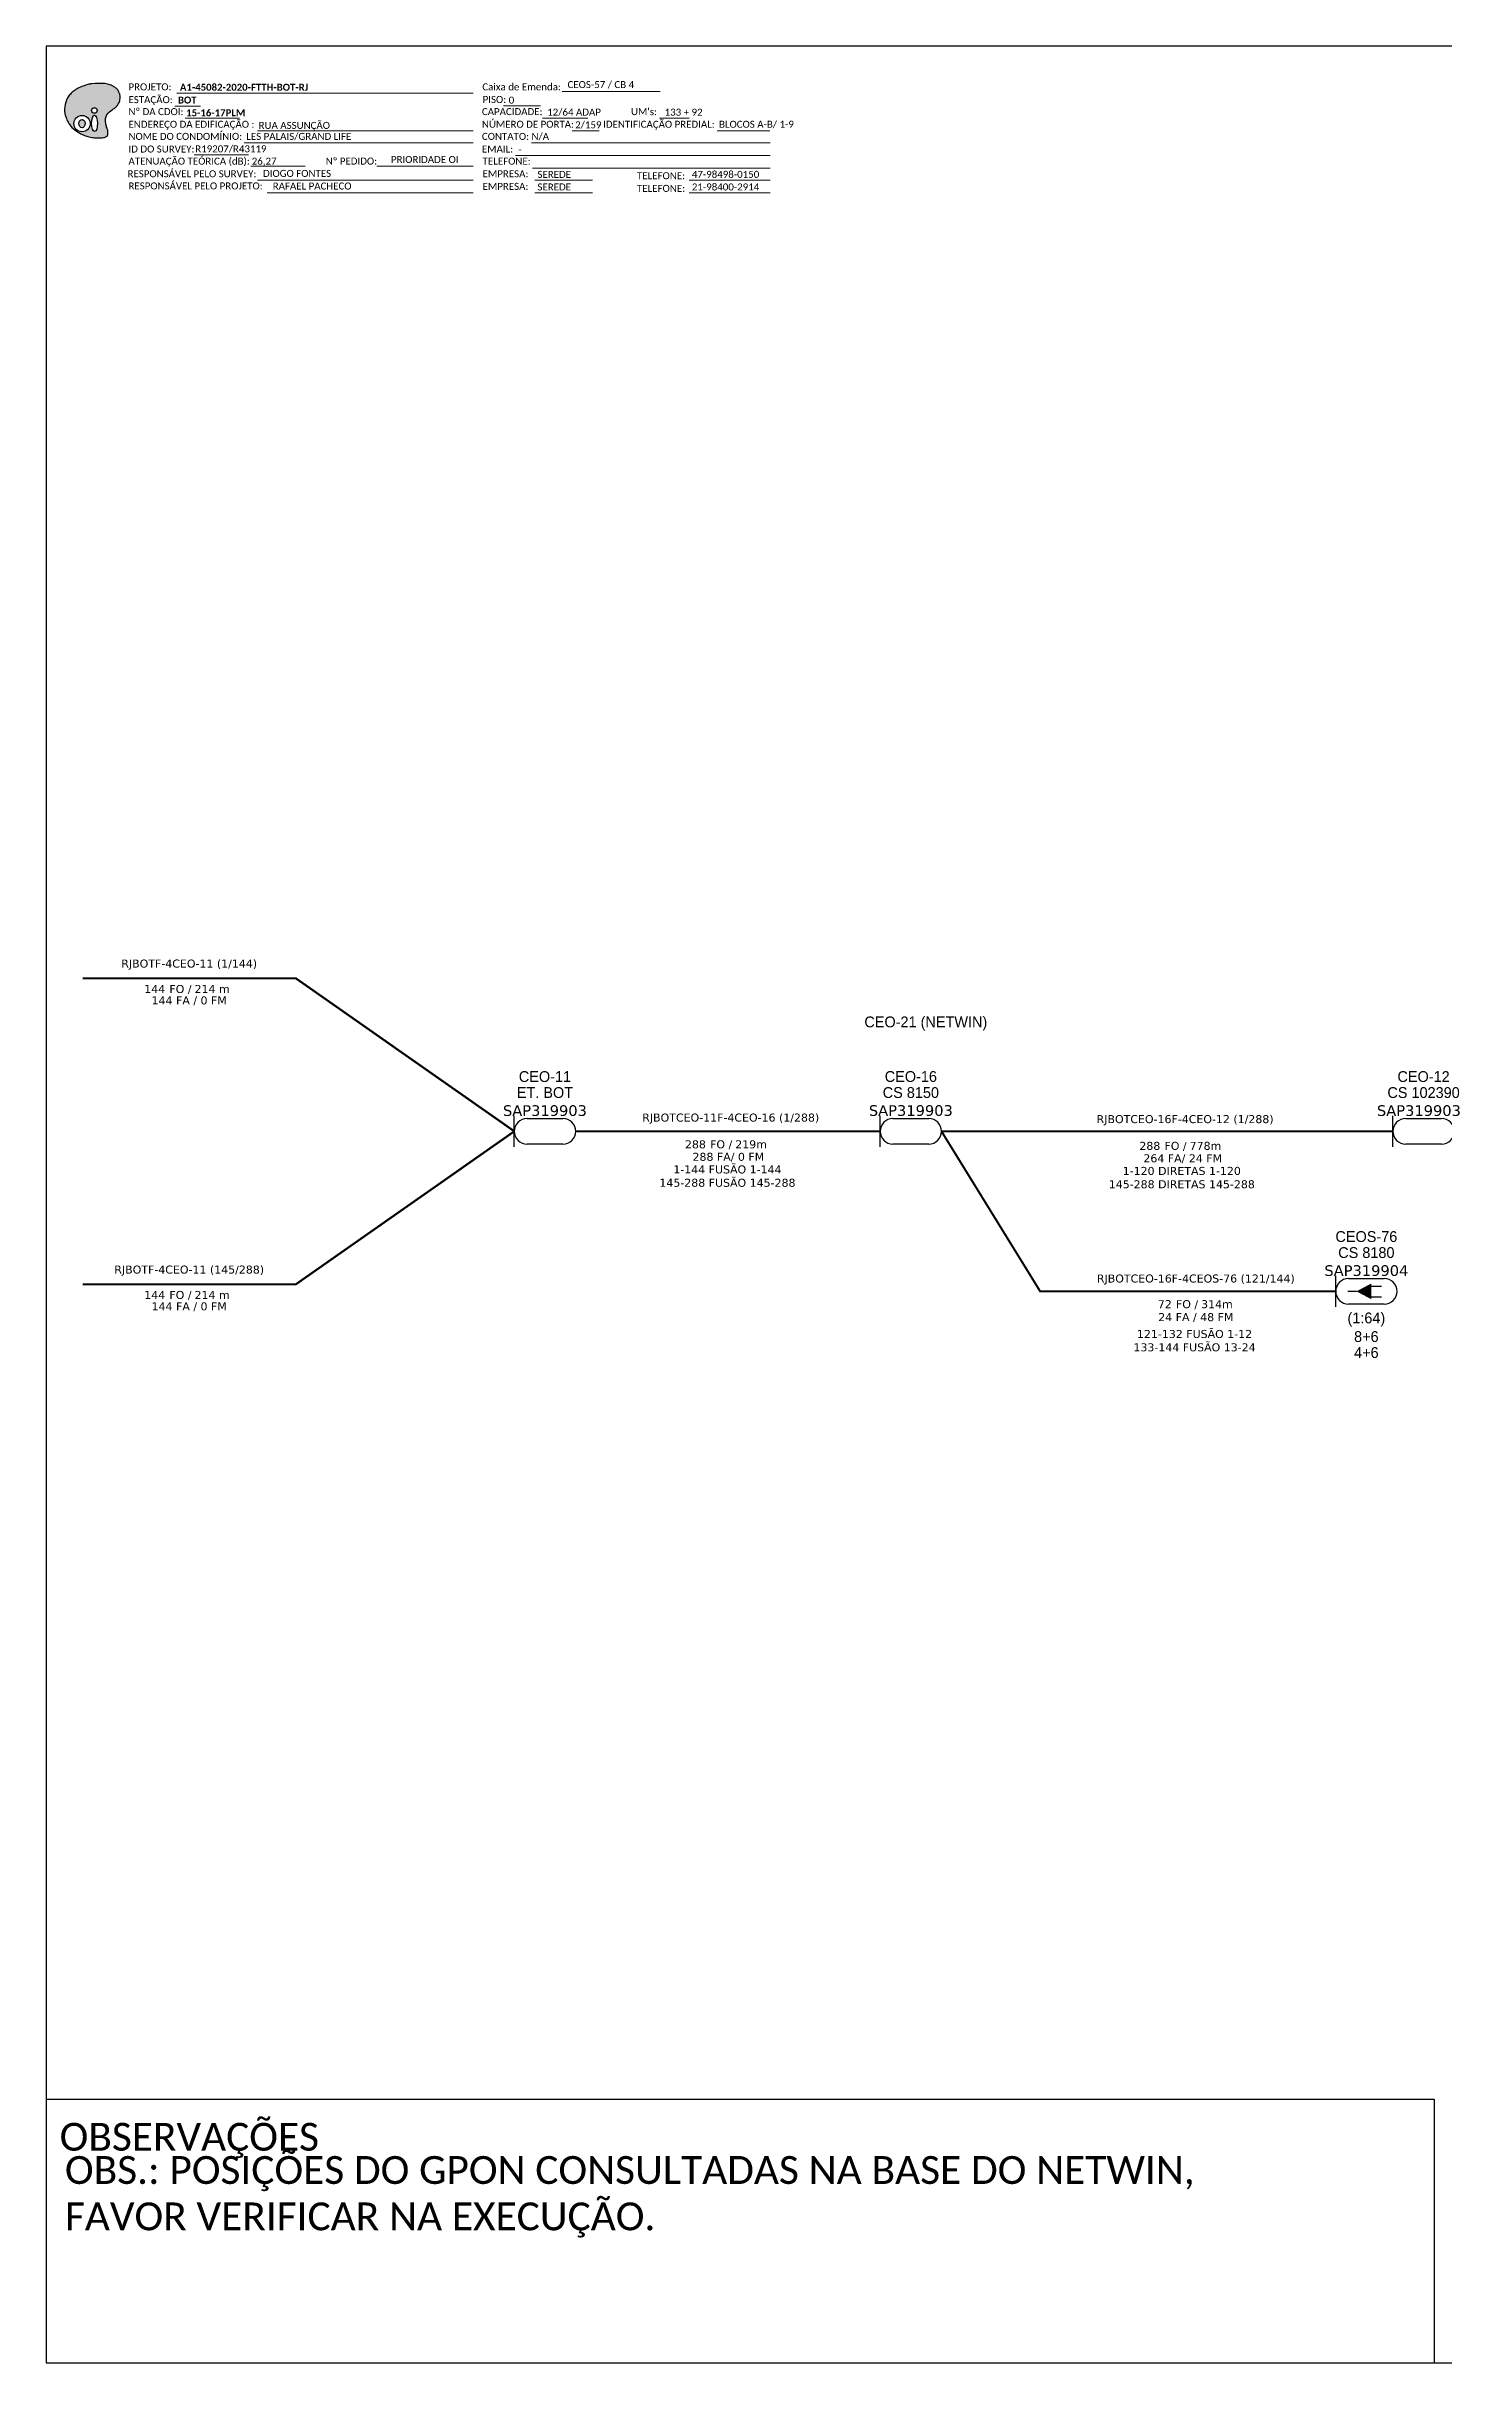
# Model space of a CAD drawing. Header units: inches. Extents: x 10034 to 13570, y 6075 to 9325.
# Drawn here: x 12732 to 13090, y 8731 to 9325 of the extents above; entities that cross this region are included whole.
import ezdxf
from ezdxf.enums import TextEntityAlignment as Align

# ---------------------------------------------------------------- set-up
doc = ezdxf.new("R2010")
doc.units = ezdxf.units.IN
doc.header["$MEASUREMENT"] = 0
doc.linetypes.add('DIVIDE', pattern=[1.25, 0.5, -0.25, 0, -0.25, 0, -0.25])
for name, color, linetype in [('CD a instalar', 1, 'Continuous'), ('CDO_PARDE', 1, 'Continuous'), ('CEO', 1, 'Continuous'), ('CEOS', 1, 'Continuous')]:
    doc.layers.add(name, color=color, linetype=linetype)
doc.layers.add('Texto_Cabos', color=1, linetype='Continuous', lineweight=20)
doc.styles.add('siredit', font='verdana.ttf')
doc.styles.add('Style-font000', font='font000.shx')
doc.styles.add('WMF-Calibri0', font='CALIBRI.TTF')
doc.styles.add('WMF-Calibri1', font='CALIBRIB.TTF')

# ---------------------------------------------------------------- blocks, each defined once
blk = doc.blocks.new('OI')
h = blk.add_hatch(color=40)
edge = h.paths.add_edge_path()
edge.add_spline(control_points=[(4.35, -0.67), (3.92, -0.99), (3.26, -1.5), (2.81, -2.59), (2.9, -3.5), (3.06, -4.27), (3.31, -4.85), (3.37, -5.39), (3.4, -5.88), (3.2, -6.4), (2.54, -6.61), (1.65, -6.63), (0.55, -6.67), (-0.56, -6.42), (-1.61, -6.14), (-2.77, -5.61), (-3.92, -4.77), (-4.89, -3.7), (-5.34, -2.65), (-5.6, -1.94), (-5.85, -0.96), (-5.71, 0.47), (-5.1, 2.02), (-4.14, 3.02), (-3.3, 3.61), (-2.37, 4.16), (-1.36, 4.44), (-0.56, 4.7), (0.79, 4.85), (2.24, 4.97), (3.79, 4.57), (4.67, 4.21), (5.44, 3.65), (5.76, 2.99), (6.03, 2.21), (6.01, 1.46), (5.72, 0.64), (5.31, 0.08), (4.88, -0.38), (4.51, -0.55), (4.35, -0.67)], knot_values=[0, 0, 0, 0, 1.60434, 2.417191, 3.427595, 4.282808, 4.776746, 5.304182, 5.888771, 6.258406, 6.858137, 7.79129, 8.986195, 10.124242, 11.187857, 12.242908, 13.953784, 15.414161, 16.515391, 17.349188, 17.675853, 19.552021, 21.515531, 22.568638, 23.63245, 24.621084, 25.782718, 26.745347, 27.142653, 29.870543, 31.004649, 31.921532, 32.709589, 33.801391, 34.042471, 35.192333, 35.971461, 36.628871, 37.254359, 37.836911, 37.836911, 37.836911, 37.836911], degree=3, periodic=0)
h.paths.add_polyline_path([(1.13, -0.87, -1), (-0.04, -0.87, -1)], flags=16)
edge = h.paths.add_edge_path(flags=16)
edge.add_ellipse((0.56, -3.59), major_axis=(-0.02, 1.71), ratio=0.361305, start_angle=0, end_angle=360)
h.paths.add_polyline_path([(-0.36, -3.62, -1), (-3.8, -3.62, -1)], flags=16)
edge = h.paths.add_edge_path(flags=0)
edge.add_ellipse((-2.08, -3.62), major_axis=(0, 0.885), ratio=0.758294, start_angle=0, end_angle=360)
at = {"color": 40}
for centre, radius in [((-2.08, -3.62), 1.72), ((0.54, -0.87), 0.587)]:
    blk.add_circle(centre, radius, dxfattribs=at)
blk.add_ellipse((-2.08, -3.62), major_axis=(0, 0.885), ratio=0.758294, start_param=-3.141592653589792, end_param=3.141592653589792, dxfattribs=at)
blk.add_ellipse((0.56, -3.59), major_axis=(-0.02, 1.71), ratio=0.361305, dxfattribs=at)
at = {"color": 40, "start_tangent": (-0.800898, -0.598801), "end_tangent": (-0.800898, -0.598801)}
blk.add_spline([(4.35, -0.67), (3.2, -1.78), (2.9, -2.54), (2.92, -3.55), (3.12, -4.38), (3.28, -4.85), (3.37, -5.37), (3.35, -5.95), (3.2, -6.29), (2.66, -6.55), (1.73, -6.63), (0.54, -6.62), (-0.58, -6.41), (-1.6, -6.11), (-2.56, -5.67), (-3.95, -4.67), (-4.89, -3.56), (-5.37, -2.56), (-5.64, -1.78), (-5.72, -1.46), (-5.63, 0.42), (-4.84, 2.22), (-4.13, 2.99), (-3.27, 3.62), (-2.4, 4.09), (-1.3, 4.47), (-0.37, 4.72), (0.02, 4.77), (2.75, 4.8), (3.85, 4.53), (4.69, 4.16), (5.31, 3.68), (5.85, 2.73), (5.93, 2.5), (5.94, 1.35), (5.67, 0.62), (5.29, 0.08), (4.84, -0.36), (4.35, -0.67)], degree=3, dxfattribs=at)
blk = doc.blocks.new('ceo')
at = {"layer": 'CEO', "color": 7}
for p, q in [((0.094, 0.094), (0.359, 0.094)), ((0.359, -0.094), (0.094, -0.094))]:
    blk.add_line(p, q, dxfattribs=at)
blk.add_lwpolyline([(0, -0.114), (0, 0.114)], dxfattribs=at)
for centre, start, end in [((0.094, 0), 90, 270), ((0.359, 0), 270, 90)]:
    blk.add_arc(centre, 0.0942, start, end, dxfattribs=at)
for tag, height, style, p in [('NOME?', 0.0798, 'Style-font000', (0.226, 0.404)), ('LOCAL?', 0.0798, 'Style-font000', (0.226, 0.286)), ('TIPO?', 0.0787, 'siredit', (0.226, 0.153))]:
    blk.add_attdef(tag, text='', height=height, dxfattribs=dict(at, style=style)).set_placement(p, align=Align.MIDDLE_CENTER)
at = {"layer": 'CEO', "color": 7, "style": 'siredit', "flags": 1}
blk.add_attdef('ID', text='', height=0.0472, dxfattribs=at).set_placement((0.226, 0.483), align=Align.MIDDLE_CENTER)
at = {"layer": 'CEO', "color": 7, "style": 'Style-font000', "flags": 1}
blk.add_attdef('FIBRAS_RESERVA', text='', height=0.0798, dxfattribs=at).set_placement((0.226, -0.156), align=Align.TOP_CENTER)
blk = doc.blocks.new('Cabos_2')
at = {"layer": 'Texto_Cabos', "color": 7, "style": 'siredit'}
blk.add_text('FO /', height=1.5, dxfattribs=at).set_placement((0.44, -2), align=Align.MIDDLE_RIGHT)
for tag, p in [('N_CABOS', (0, 2.76)), ('FA/FM', (0, -4.14))]:
    blk.add_attdef(tag, text='', height=1.5, dxfattribs=at).set_placement(p, align=Align.MIDDLE_CENTER)
blk.add_attdef('FIBRAS', text='', height=1.5, dxfattribs=at).set_placement((-4.5, -2), align=Align.MIDDLE_RIGHT)
blk.add_attdef('METROS', text='', height=1.5, dxfattribs=at).set_placement((1, -2), align=Align.MIDDLE_LEFT)
blk.add_attdef('FUSÃO_001', (-0.47, -7.43), '', height=1.5, dxfattribs=at)

msp = doc.modelspace()

# ---------------------------------------------------------------- linework, layer by layer
for points in [[(12731.87, 8730.9), (13570.43, 8730.9), (13570.43, 9324.9), (12731.87, 9324.9), (12731.87, 8730.9)], [(12731.87, 8798.48), (13087.81, 8798.48)]]:
    msp.add_lwpolyline(points)
at = {"color": 7, "lineweight": 0}
for points in [[(12764.82, 9309.58), (12771.37, 9309.58)], [(12765.34, 9312.86), (12841.31, 9312.86)], [(12849.11, 9309.62), (12858.59, 9309.62)], [(12864.15, 9313.35), (12889.28, 9313.35)], [(12767.49, 9306.51), (12781.43, 9306.51)], [(12786.05, 9303.27), (12841.31, 9303.27)], [(12859.16, 9306.51), (12870.77, 9306.51)], [(12866.74, 9303.27), (12873.69, 9303.27)], [(12889.1, 9306.51), (12896.76, 9306.51)], [(12903.91, 9303.27), (12917.47, 9303.27)], [(12769.8, 9297.1), (12783.75, 9297.1)], [(12782.64, 9300.16), (12841.31, 9300.16)], [(12852.23, 9296.92), (12917.5, 9296.92)], [(12856.27, 9300.16), (12917.5, 9300.16)], [(12784.34, 9294.13), (12798.28, 9294.13)], [(12786.05, 9290.58), (12841.31, 9290.58)], [(12816.67, 9294.14), (12841.17, 9294.14)], [(12817.17, 9294.14), (12841.32, 9294.14)], [(12856.52, 9293.69), (12917.5, 9293.69)], [(12857.13, 9290.58), (12871.93, 9290.58)], [(12896.73, 9290.58), (12917.5, 9290.58)], [(12788.54, 9287.34), (12841.31, 9287.34)], [(12857.13, 9287.34), (12871.93, 9287.34)], [(12896.73, 9287.34), (12917.5, 9287.34)]]:
    msp.add_lwpolyline(points, dxfattribs=at)
at = {"linetype": 'Continuous'}
msp.add_lwpolyline([(13087.81, 8798.48), (13087.81, 8730.9)], dxfattribs=at)
at = {"layer": 'CD a instalar', "color": 7, "linetype": 'Continuous', "const_width": 0.547}
for points in [[(12851.9, 9046.67), (12795.87, 9085.9), (12741.15, 9085.9)], [(12851.9, 9046.67), (12795.87, 9007.44), (12741.15, 9007.44)], [(12867.63, 9046.67), (12945.73, 9046.67)], [(12961.46, 9046.67), (13077.25, 9046.67)], [(13062.56, 9005.63), (12986.77, 9005.63), (12961.46, 9046.67)]]:
    msp.add_lwpolyline(points, dxfattribs=at)
at = {"layer": 'CEO', "color": 7}
for p, q in [((12949.01, 9049.94), (12958.19, 9049.94)), ((12958.19, 9043.4), (12949.01, 9043.4))]:
    msp.add_line(p, q, dxfattribs=at)
msp.add_lwpolyline([(12945.73, 9042.72), (12945.73, 9050.62)], dxfattribs=at)
for centre, start, end in [((12949.01, 9046.67), 90, 270), ((12958.19, 9046.67), 270, 90)]:
    msp.add_arc(centre, 3.27, start, end, dxfattribs=at)
at = {"layer": 'CEOS', "color": 7}
for p, q in [((13065.84, 9008.9), (13075.02, 9008.9)), ((13075.02, 9002.36), (13065.84, 9002.36))]:
    msp.add_line(p, q, dxfattribs=at)
for points in [[(13062.56, 9001.68), (13062.56, 9009.58)], [(13067.89, 9005.63), (13065.68, 9005.63)], [(13071.52, 9006.93), (13074.3, 9006.93)], [(13071.52, 9004.2), (13074.3, 9004.2)]]:
    msp.add_lwpolyline(points, dxfattribs=at)
msp.add_lwpolyline([(13067.89, 9005.63, 0, 4.04, 0), (13071.68, 9005.63, 4.04, 4.04, 0)], format="xyseb", dxfattribs=at)
for centre, start, end in [((13065.84, 9005.63), 90, 270), ((13075.02, 9005.63), 270, 90)]:
    msp.add_arc(centre, 3.27, start, end, dxfattribs=at)

# ---------------------------------------------------------------- block references
at = {"color": 7, "xscale": 1.213923925163966, "yscale": 1.213923925163726, "zscale": 1.213923925163967, "rotation": 0.1532896023734424}
msp.add_blockref('OI', (12743.54, 9309.49), dxfattribs=at)
at = {"layer": 'CDO_PARDE', "color": 7, "linetype": 'DIVIDE'}
ref = msp.add_blockref('Cabos_2', (12768.51, 9085.9), dxfattribs=dict(at, xscale=1.368000000000484, yscale=1.368000000000484, zscale=1.368))
ref.add_attrib('N_CABOS', 'RJBOTF-4CEO-11 (1/144)', dxfattribs={"layer": 'Texto_Cabos', "color": 7, "height": 2.052, "style": 'siredit'}).set_placement((12768.51, 9089.68), align=Align.MIDDLE_CENTER)
ref.add_attrib('FA/FM', '144 FA / 0 FM', dxfattribs={"layer": 'Texto_Cabos', "color": 7, "height": 2.052, "style": 'siredit'}).set_placement((12768.51, 9080.24), align=Align.MIDDLE_CENTER)
ref.add_attrib('FIBRAS', '144', dxfattribs={"layer": 'Texto_Cabos', "color": 7, "height": 2.052, "style": 'siredit'}).set_placement((12762.36, 9083.17), align=Align.MIDDLE_RIGHT)
ref.add_attrib('METROS', '214 m', dxfattribs={"layer": 'Texto_Cabos', "color": 7, "height": 2.052, "style": 'siredit'}).set_placement((12769.88, 9083.17), align=Align.MIDDLE_LEFT)
ref = msp.add_blockref('Cabos_2', (12768.51, 9007.44), dxfattribs=dict(at, xscale=1.368000000000484, yscale=1.368000000000484, zscale=1.368))
ref.add_attrib('N_CABOS', 'RJBOTF-4CEO-11 (145/288)', dxfattribs={"layer": 'Texto_Cabos', "color": 7, "height": 2.052, "style": 'siredit'}).set_placement((12768.51, 9011.21), align=Align.MIDDLE_CENTER)
ref.add_attrib('FA/FM', '144 FA / 0 FM', dxfattribs={"layer": 'Texto_Cabos', "color": 7, "height": 2.052, "style": 'siredit'}).set_placement((12768.51, 9001.78), align=Align.MIDDLE_CENTER)
ref.add_attrib('FIBRAS', '144', dxfattribs={"layer": 'Texto_Cabos', "color": 7, "height": 2.052, "style": 'siredit'}).set_placement((12762.36, 9004.7), align=Align.MIDDLE_RIGHT)
ref.add_attrib('METROS', '214 m', dxfattribs={"layer": 'Texto_Cabos', "color": 7, "height": 2.052, "style": 'siredit'}).set_placement((12769.88, 9004.7), align=Align.MIDDLE_LEFT)
at = {"layer": 'CEO', "xscale": 34.74719999999915, "yscale": 34.74719999999915, "zscale": 34.74719999999999}
for p, values in [((12851.9, 9046.67), {'NOME?': 'CEO-11', 'LOCAL?': 'ET. BOT', 'TIPO?': 'SAP319903'}), ((13077.25, 9046.67), {'NOME?': 'CEO-12', 'LOCAL?': 'CS 102390', 'TIPO?': 'SAP319903  '})]:
    msp.add_blockref('ceo', p, dxfattribs=at).add_auto_attribs(values)

# ---------------------------------------------------------------- texts
at = {"color": 7, "lineweight": 0, "style": 'WMF-Calibri0'}
for s, height, p in [('PROJETO:', 1.793, (12752.94, 9313.61)), ('Caixa de Emenda:', 1.7927, (12843.69, 9313.61)), ('ESTAÇÃO:', 1.793, (12752.94, 9310.33)), ('Nº DA CDOI:', 1.7927, (12752.94, 9307.26)), ('CAPACIDADE:', 1.7927, (12843.59, 9307.26)), ('PISO:', 1.793, (12843.77, 9310.37)), ("UM's:", 1.793, (12881.83, 9307.26)), ('ENDEREÇO DA EDIFICAÇÃO :', 1.7927, (12752.94, 9304.02)), ('NOME DO CONDOMÍNIO:', 1.7927, (12752.94, 9300.91)), ('LES PALAIS/GRAND LIFE', 1.7927, (12783.15, 9300.91)), ('CONTATO: N/A', 1.7927, (12843.59, 9300.91)), ('NÚMERO DE PORTA:', 1.7927, (12843.59, 9304.02)), ('IDENTIFICAÇÃO PREDIAL:', 1.7927, (12874.67, 9304.02)), ('BLOCOS A-B/ 1-9', 1.7927, (12904.41, 9304.02)), ('ATENUAÇÃO TEÓRICA (dB):', 1.7927, (12752.94, 9294.56)), ('ID DO SURVEY:', 1.7927, (12752.94, 9297.67)), ('26,27', 1.793, (12784.56, 9294.56)), ('Nº PEDIDO:', 1.793, (12803.53, 9294.57)), ('EMAIL:', 1.793, (12843.59, 9297.67)), ('TELEFONE:', 1.793, (12843.77, 9294.56)), ('RESPONSÁVEL PELO SURVEY:', 1.7927, (12752.7, 9291.32)), ('RESPONSÁVEL PELO PROJETO:', 1.7927, (12752.94, 9288.21)), ('EMPRESA:', 1.793, (12843.77, 9291.32)), ('TELEFONE:', 1.793, (12883.37, 9290.82)), ('EMPRESA:', 1.793, (12843.77, 9288.09)), ('TELEFONE:', 1.793, (12883.37, 9287.58))]:
    msp.add_text(s, height=height, dxfattribs=at).set_placement(p)
at = {"color": 7, "linetype": 'Continuous'}
for s, height, style, p in [('A1-45082-2020-FTTH-BOT-RJ', 1.7927, 'WMF-Calibri1', (12766.13, 9313.51)), ('CEOS-57 / CB 4', 1.7927, 'WMF-Calibri0', (12865.55, 9314.19)), ('BOT', 1.793, 'WMF-Calibri1', (12765.62, 9310.23)), ('0', 1.79, 'WMF-Calibri0', (12850.46, 9310.22)), ('12/64 ADAP', 1.793, 'WMF-Calibri0', (12860.33, 9307.13)), ('133 + 92', 1.793, 'WMF-Calibri0', (12890.45, 9307.11)), ('RUA ASSUNÇÃO', 1.7927, 'WMF-Calibri0', (12786.32, 9303.73)), ('2/159', 1.793, 'WMF-Calibri0', (12867.5, 9303.87)), ('R19207/R43119', 1.7927, 'WMF-Calibri0', (12770.07, 9297.71)), ('-', 1.79, 'WMF-Calibri0', (12852.94, 9297.52)), ('DIOGO FONTES', 1.7927, 'WMF-Calibri0', (12787.45, 9291.42)), ('SEREDE', 1.793, 'WMF-Calibri0', (12857.83, 9291.17)), ('47-98498-0150', 1.7927, 'WMF-Calibri0', (12897.43, 9291.17)), ('RAFAEL PACHECO', 1.7927, 'WMF-Calibri0', (12789.94, 9288.18)), ('SEREDE', 1.793, 'WMF-Calibri0', (12857.83, 9287.94)), ('21-98400-2914', 1.7927, 'WMF-Calibri0', (12897.43, 9287.94))]:
    msp.add_text(s, height=height, dxfattribs=dict(at, style=style)).set_placement(p)
at = {"color": 7, "linetype": 'Continuous', "style": 'WMF-Calibri1'}
msp.add_text('15-16-17PLM', height=1.7927, dxfattribs=at).set_placement((12775.32, 9306.97), align=Align.CENTER)
at = {"color": 7, "style": 'WMF-Calibri0'}
msp.add_text('PRIORIDADE OI', height=1.7927, dxfattribs=at).set_placement((12820.25, 9294.98))
at = {"style": 'WMF-Calibri0'}
msp.add_text('OBSERVAÇÕES', height=7.1308, dxfattribs=at).set_placement((12735.28, 8785.26))
at = {"insert": (12736.64, 8783.87), "char_height": 7.1308, "width": 658.8434, "attachment_point": 1, "style": 'WMF-Calibri0'}
msp.add_mtext('OBS.: POSIÇÕES DO GPON CONSULTADAS NA BASE DO NETWIN, \\PFAVOR VERIFICAR NA EXECUÇÃO.', dxfattribs=at)
at = {"layer": 'CEO', "color": 7, "linetype": 'Continuous'}
for s, height, style, p in [('CEO-21 (NETWIN)', 2.7736, 'Style-font000', (12957.44, 9074.73)), ('CEO-16', 2.774, 'Style-font000', (12953.6, 9060.72)), ('SAP319903', 2.736, 'siredit', (12953.6, 9052)), ('CS 8150', 2.774, 'Style-font000', (12953.6, 9056.61))]:
    msp.add_text(s, height=height, dxfattribs=dict(at, style=style)).set_placement(p, align=Align.MIDDLE_CENTER)
at = {"layer": 'CEOS', "color": 7, "linetype": 'Continuous'}
for s, height, style, p in [('CEOS-76', 2.774, 'Style-font000', (13070.43, 9019.68)), ('CS 8180', 2.774, 'Style-font000', (13070.43, 9015.57)), ('SAP319904', 2.736, 'siredit', (13070.43, 9010.96))]:
    msp.add_text(s, height=height, dxfattribs=dict(at, style=style)).set_placement(p, align=Align.MIDDLE_CENTER)
at = {"layer": 'CEOS', "color": 7, "linetype": 'Continuous', "style": 'Style-font000'}
for s, p in [('(1:64)', (13070.43, 9000.2)), ('8+6', (13070.43, 8995.42)), ('4+6', (13070.43, 8991.32))]:
    msp.add_text(s, height=2.774, dxfattribs=at).set_placement(p, align=Align.TOP_CENTER)
at = {"layer": 'Texto_Cabos', "color": 7, "linetype": 'Continuous', "style": 'siredit'}
for s, p in [('RJBOTCEO-11F-4CEO-16 (1/288)', (12907.4, 9050.19)), ('RJBOTCEO-16F-4CEO-12 (1/288)', (13023.94, 9049.8)), ('288 FA/ 0 FM', (12906.79, 9040.14)), ('264 FA/ 24 FM', (13023.33, 9039.75)), ('RJBOTCEO-16F-4CEOS-76 (121/144)', (13026.69, 9008.92)), ('24 FA / 48 FM', (13026.69, 8999.02))]:
    msp.add_text(s, height=2.052, dxfattribs=at).set_placement(p, align=Align.MIDDLE_CENTER)
for s, p in [('288', (12901.04, 9043.33)), ('288', (13017.58, 9042.94)), ('72', (13020.53, 9002.34))]:
    msp.add_text(s, height=2.052, dxfattribs=at).set_placement(p, align=Align.MIDDLE_RIGHT)
at = {"layer": 'Texto_Cabos', "color": 7, "style": 'siredit'}
for p in [(12907.79, 9043.33), (13024.33, 9042.94), (13027.28, 9002.34)]:
    msp.add_text('FO /', height=2.052, dxfattribs=at).set_placement(p, align=Align.MIDDLE_RIGHT)
at = {"layer": 'Texto_Cabos', "color": 7, "linetype": 'Continuous', "style": 'siredit'}
for s, p in [('219m', (12908.57, 9043.33)), ('778m', (13025.1, 9042.94)), ('314m', (13028.05, 9002.34))]:
    msp.add_text(s, height=2.052, dxfattribs=at).set_placement(p, align=Align.MIDDLE_LEFT)
at = {"layer": 'Texto_Cabos', "color": 7, "char_height": 2.052, "attachment_point": 5, "style": 'siredit'}
for s, insert in [('1-144 FUSÃO 1-144\\P145-288 FUSÃO 145-288', (12906.56, 9035.17)), ('1-120 DIRETAS 1-120\\P145-288 DIRETAS 145-288', (13023.09, 9034.78)), ('121-132 FUSÃO 1-12\\P133-144 FUSÃO 13-24', (13026.36, 8992.97))]:
    msp.add_mtext(s, dxfattribs=dict(at, insert=insert))

doc.saveas('drawing.dxf')
